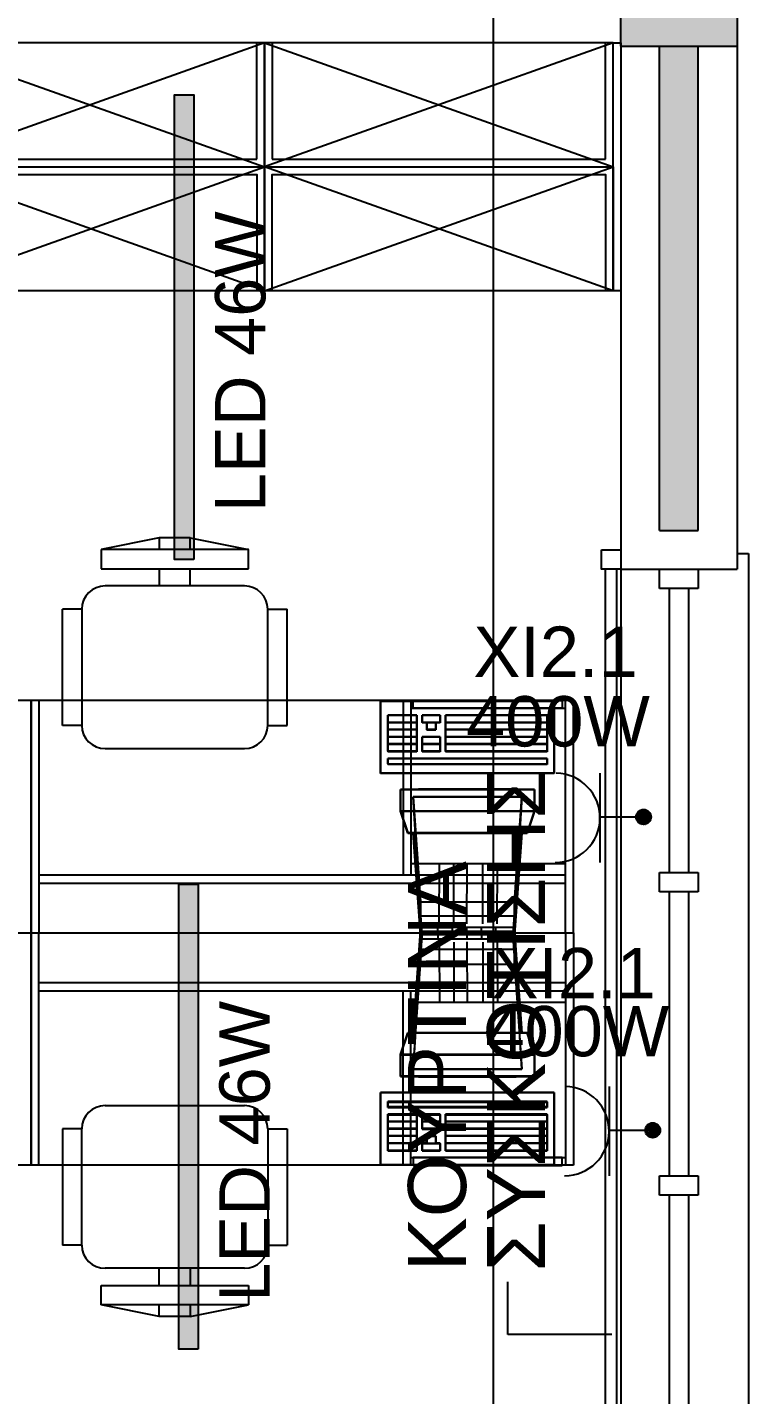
# Model space of a CAD drawing. Header units: metres. Extents: x -11 to 85, y -301 to 135.
# Drawn here: x 45.941 to 47.804, y -188.978 to -185.448 of the extents above; entities that cross this region are included whole.
import ezdxf

# ---------------------------------------------------------------- set-up
doc = ezdxf.new("R2010")
doc.units = ezdxf.units.M
doc.header["$LTSCALE"] = 0.036
doc.header["$PDMODE"] = 2
for name, color, linetype in [('arxitek isogeio', 252, 'Continuous'), ('DIMBLK', 252, 'Continuous'), ('electext', 20, 'Continuous'), ('Epipla', 252, 'Continuous'), ('hatch color', 252, 'Continuous'), ('HLEK-SYMBOL', 3, 'Continuous'), ('HLEK_FL001_SYMBOLS', 230, 'Continuous'), ('Parathira', 252, 'Continuous')]:
    doc.layers.add(name, color=color, linetype=linetype)
doc.styles.add('COMU-N', font='arial.ttf')
doc.styles.get("Standard").update_dxf_attribs({"font": 'arial.ttf'})
doc.dimstyles.new('CADWDOT', dxfattribs={"dimscale": 0.1, "dimtxt": 1.8, "dimasz": 0.08, "dimexe": 2, "dimexo": 0, "dimgap": 0.09, "dimtad": 0, "dimrnd": 0.001, "dimzin": 0, "dimdsep": 46, "dimtxsty": 'Standard', "dimblk1": 'ARTDIM', "dimblk2": 'ARTDIM', "dimsah": 1, "dimcen": 0.09, "dimdle": 0.05, "dimse1": 1, "dimse2": 1, "dimadec": 0, "dimazin": 0, "dimtfac": 1, "dimtmove": 0, "dimatfit": 3, "dimldrblk": 'ARTDIM', "dimfxl": 2, "dimtvp": 0.9999, "dimtolj": 1, "dimtzin": 0, "dimarcsym": 0})

# ---------------------------------------------------------------- blocks, each defined once
blk = doc.blocks.new('tr.w')
at = {"layer": 'Epipla'}
for p, q in [((91.7437, 26.8953), (91.5937, 26.8653)), ((91.8237, 26.8953), (91.7437, 26.8953)), ((91.7437, 26.8953), (91.7437, 26.8653)), ((91.8237, 26.8653), (91.8237, 26.8953)), ((91.8237, 26.8953), (91.9737, 26.8653)), ((91.5937, 26.8653), (91.5937, 26.8153)), ((91.9737, 26.8653), (91.5937, 26.8653)), ((91.9737, 26.8153), (91.9737, 26.8653)), ((91.5937, 26.8153), (91.9737, 26.8153)), ((91.7437, 26.8153), (91.7437, 26.7712)), ((91.8237, 26.7712), (91.8237, 26.8153)), ((91.9637, 26.7712), (91.6037, 26.7712)), ((91.4937, 26.4112), (91.4937, 26.7112)), ((91.5437, 26.7112), (91.4937, 26.7112)), ((91.5437, 26.7112), (91.5437, 26.4112)), ((92.0237, 26.7112), (92.0737, 26.7112)), ((92.0237, 26.4112), (92.0237, 26.7112)), ((92.0737, 26.4112), (92.0737, 26.7112)), ((91.413, 26.4753), (90.013, 26.4753)), ((91.413, 25.8753), (91.413, 26.4753)), ((91.413, 26.4753), (91.413, 25.8753)), ((92.813, 26.4753), (91.413, 26.4753)), ((91.433, 26.4753), (91.433, 25.8753)), ((92.3149, 26.4741), (92.7636, 26.4741)), ((92.3149, 26.2872), (92.3149, 26.4741)), ((92.3929, 26.4754), (92.3732, 26.4754)), ((92.3732, 26.4754), (92.3732, 26.0251)), ((92.3929, 26.4754), (92.3929, 26.0251)), ((92.3929, 26.4553), (92.793, 26.4553)), ((92.399, 26.4553), (92.399, 26.4754)), ((92.399, 26.4754), (92.784, 26.4754)), ((92.784, 26.4553), (92.399, 26.4553)), ((92.7636, 26.4741), (92.7636, 26.2872)), ((92.784, 26.4754), (92.784, 26.4553)), ((92.793, 25.8753), (92.793, 26.4753)), ((92.813, 25.8753), (92.813, 26.4753)), ((91.5437, 26.4112), (91.4937, 26.4112)), ((92.0237, 26.4112), (92.0737, 26.4112)), ((92.4084, 26.4367, 0.0001), (92.3336, 26.4367, 0.0001)), ((92.3336, 26.4367, 0.0001), (92.3336, 26.3432, 0.0001)), ((92.4084, 26.418, 0.0001), (92.3336, 26.418, 0.0001)), ((92.4084, 26.4367, 0.0001), (92.4084, 26.3432, 0.0001)), ((92.4691, 26.4367, 0.0001), (92.4224, 26.4367, 0.0001)), ((92.4224, 26.4367, 0.0001), (92.4224, 26.418, 0.0001)), ((92.4341, 26.418, 0.0001), (92.4224, 26.418, 0.0001)), ((92.4341, 26.418, 0.0001), (92.4341, 26.3993, 0.0001)), ((92.4691, 26.418, 0.0001), (92.4574, 26.418, 0.0001)), ((92.4574, 26.418, 0.0001), (92.4574, 26.3993, 0.0001)), ((92.4691, 26.4367, 0.0001), (92.4691, 26.418, 0.0001)), ((92.4832, 26.4367, 0.0001), (92.4832, 26.3432, 0.0001)), ((92.7449, 26.4367, 0.0001), (92.4832, 26.4367, 0.0001)), ((92.7449, 26.418, 0.0001), (92.4832, 26.418, 0.0001)), ((92.7449, 26.4367, 0.0001), (92.7449, 26.3432, 0.0001)), ((92.4084, 26.3993, 0.0001), (92.3336, 26.3993, 0.0001)), ((92.4084, 26.3806, 0.0001), (92.3336, 26.3806, 0.0001)), ((92.4691, 26.3806, 0.0001), (92.4224, 26.3806, 0.0001)), ((92.4224, 26.3806, 0.0001), (92.4224, 26.3432, 0.0001)), ((92.4574, 26.3993, 0.0001), (92.4341, 26.3993, 0.0001)), ((92.4691, 26.3806, 0.0001), (92.4691, 26.3432, 0.0001)), ((92.7449, 26.3993, 0.0001), (92.4832, 26.3993, 0.0001)), ((92.7449, 26.3806, 0.0001), (92.4832, 26.3806, 0.0001)), ((91.6037, 26.3512), (91.9637, 26.3512)), ((92.4084, 26.3619, 0.0001), (92.3336, 26.3619, 0.0001)), ((92.4084, 26.3432, 0.0001), (92.3336, 26.3432, 0.0001)), ((92.4691, 26.3619, 0.0001), (92.4224, 26.3619, 0.0001)), ((92.4691, 26.3432, 0.0001), (92.4224, 26.3432, 0.0001)), ((92.7449, 26.3619, 0.0001), (92.4832, 26.3619, 0.0001)), ((92.7449, 26.3432, 0.0001), (92.4832, 26.3432, 0.0001)), ((92.3336, 26.3245, 0.0001), (92.3336, 26.3105, 0.0001)), ((92.7449, 26.3245, 0.0001), (92.3336, 26.3245, 0.0001)), ((92.7449, 26.3105, 0.0001), (92.3336, 26.3105, 0.0001)), ((92.7449, 26.3245, 0.0001), (92.7449, 26.3105, 0.0001)), ((92.7636, 26.2872), (92.3149, 26.2872)), ((92.3665, 26.2459), (92.7124, 26.2459)), ((92.3665, 26.2459), (92.3665, 26.1898)), ((92.7124, 26.2459), (92.7124, 26.1898)), ((92.3665, 26.1898), (92.7124, 26.1898)), ((92.3665, 26.1898), (92.3852, 26.1337)), ((92.7124, 26.1898), (92.6937, 26.1337)), ((92.6937, 26.1337), (92.3852, 26.1337)), ((92.4226, 25.872), (92.4039, 26.1337)), ((92.675, 26.1337), (92.6563, 25.872)), ((91.433, 26.0251), (92.793, 26.0251)), ((92.3929, 26.0542), (92.793, 26.0542)), ((91.433, 26.0036), (92.793, 26.0036)), ((90.013, 25.8753), (91.413, 25.8753)), ((90.013, 25.8753), (91.413, 25.8753)), ((91.413, 25.8753), (91.413, 25.2753)), ((91.413, 25.8753), (92.813, 25.8753)), ((91.413, 25.8753), (92.813, 25.8753)), ((91.413, 25.2753), (91.413, 25.8753)), ((91.433, 25.2753), (91.433, 25.8753)), ((92.4226, 25.8787), (92.4039, 25.6169)), ((92.6563, 25.8787), (92.4226, 25.8787)), ((92.6563, 25.872), (92.4226, 25.872)), ((92.675, 25.6169), (92.6563, 25.8787)), ((92.793, 25.8753), (92.793, 25.2753)), ((92.813, 25.8753), (92.813, 25.2753)), ((91.433, 25.747), (92.793, 25.747)), ((91.433, 25.7255), (92.793, 25.7255)), ((92.3732, 25.2753), (92.3732, 25.7255)), ((92.3929, 25.2753), (92.3929, 25.7255)), ((92.3929, 25.6964), (92.793, 25.6964)), ((92.3665, 25.5608), (92.3852, 25.6169)), ((92.6937, 25.6169), (92.3852, 25.6169)), ((92.7124, 25.5608), (92.6937, 25.6169)), ((92.3665, 25.5608), (92.7124, 25.5608)), ((92.3665, 25.5047), (92.3665, 25.5608)), ((92.7124, 25.5047), (92.7124, 25.5608)), ((92.3665, 25.5047), (92.7124, 25.5047)), ((92.7636, 25.4635), (92.3149, 25.4635)), ((92.3149, 25.4635), (92.3149, 25.2765)), ((92.7636, 25.2765), (92.7636, 25.4635)), ((91.6037, 25.4293), (91.9637, 25.4293)), ((92.7449, 25.4401, 0.0001), (92.3336, 25.4401, 0.0001)), ((92.3336, 25.4261, 0.0001), (92.3336, 25.4401, 0.0001)), ((92.7449, 25.4261, 0.0001), (92.3336, 25.4261, 0.0001)), ((92.7449, 25.4261, 0.0001), (92.7449, 25.4401, 0.0001)), ((92.4084, 25.4074, 0.0001), (92.3336, 25.4074, 0.0001)), ((92.3336, 25.3139, 0.0001), (92.3336, 25.4074, 0.0001)), ((92.4084, 25.3887, 0.0001), (92.3336, 25.3887, 0.0001)), ((92.4084, 25.3139, 0.0001), (92.4084, 25.4074, 0.0001)), ((92.4691, 25.4074, 0.0001), (92.4224, 25.4074, 0.0001)), ((92.4224, 25.37, 0.0001), (92.4224, 25.4074, 0.0001)), ((92.4691, 25.3887, 0.0001), (92.4224, 25.3887, 0.0001)), ((92.4691, 25.37, 0.0001), (92.4691, 25.4074, 0.0001)), ((92.4832, 25.3139, 0.0001), (92.4832, 25.4074, 0.0001)), ((92.7449, 25.4074, 0.0001), (92.4832, 25.4074, 0.0001)), ((92.7449, 25.3887, 0.0001), (92.4832, 25.3887, 0.0001)), ((92.7449, 25.3139, 0.0001), (92.7449, 25.4074, 0.0001)), ((91.5437, 25.3693), (91.4937, 25.3693)), ((91.4937, 25.3693), (91.4937, 25.0693)), ((91.5437, 25.0693), (91.5437, 25.3693)), ((92.0237, 25.3693), (92.0737, 25.3693)), ((92.0237, 25.3693), (92.0237, 25.0693)), ((92.0737, 25.3693), (92.0737, 25.0693)), ((92.4084, 25.37, 0.0001), (92.3336, 25.37, 0.0001)), ((92.4084, 25.3513, 0.0001), (92.3336, 25.3513, 0.0001)), ((92.4691, 25.37, 0.0001), (92.4224, 25.37, 0.0001)), ((92.4574, 25.3513, 0.0001), (92.4341, 25.3513, 0.0001)), ((92.4341, 25.3326, 0.0001), (92.4341, 25.3513, 0.0001)), ((92.4574, 25.3326, 0.0001), (92.4574, 25.3513, 0.0001)), ((92.7449, 25.37, 0.0001), (92.4832, 25.37, 0.0001)), ((92.7449, 25.3513, 0.0001), (92.4832, 25.3513, 0.0001)), ((92.4084, 25.3326, 0.0001), (92.3336, 25.3326, 0.0001)), ((92.4084, 25.3139, 0.0001), (92.3336, 25.3139, 0.0001)), ((92.4224, 25.3139, 0.0001), (92.4224, 25.3326, 0.0001)), ((92.4341, 25.3326, 0.0001), (92.4224, 25.3326, 0.0001)), ((92.4691, 25.3139, 0.0001), (92.4224, 25.3139, 0.0001)), ((92.4691, 25.3326, 0.0001), (92.4574, 25.3326, 0.0001)), ((92.4691, 25.3139, 0.0001), (92.4691, 25.3326, 0.0001)), ((92.7449, 25.3326, 0.0001), (92.4832, 25.3326, 0.0001)), ((92.7449, 25.3139, 0.0001), (92.4832, 25.3139, 0.0001)), ((92.3929, 25.2953), (92.793, 25.2953)), ((92.784, 25.2953), (92.399, 25.2953)), ((92.399, 25.2953), (92.399, 25.2752)), ((92.784, 25.2752), (92.784, 25.2953)), ((91.413, 25.2753), (90.013, 25.2753)), ((92.813, 25.2753), (91.413, 25.2753)), ((92.3149, 25.2765), (92.7636, 25.2765)), ((92.3929, 25.2753), (92.3732, 25.2753)), ((92.399, 25.2752), (92.784, 25.2752)), ((91.5437, 25.0693), (91.4937, 25.0693)), ((92.0237, 25.0693), (92.0737, 25.0693)), ((91.9637, 25.0093), (91.6037, 25.0093)), ((91.7437, 24.9652), (91.7437, 25.0093)), ((91.8237, 25.0093), (91.8237, 24.9652)), ((91.5937, 24.9652), (91.9737, 24.9652)), ((91.5937, 24.9152), (91.5937, 24.9652)), ((91.9737, 24.9652), (91.9737, 24.9152)), ((91.7437, 24.8852), (91.5937, 24.9152)), ((91.9737, 24.9152), (91.5937, 24.9152)), ((91.7437, 24.8852), (91.7437, 24.9152)), ((91.8237, 24.9152), (91.8237, 24.8852)), ((91.8237, 24.8852), (91.9737, 24.9152)), ((91.8237, 24.8852), (91.7437, 24.8852))]:
    blk.add_line(p, q, dxfattribs=at)
at = {"layer": 'Epipla', "extrusion": (1.21853e-17, 0.099504, 0.995037)}
for p, q in [((92.4085, 26.419, 0.0291), (92.3337, 26.419, 0.0291)), ((92.745, 26.419, 0.0291), (92.4832, 26.419, 0.0291)), ((92.4085, 26.4004, 0.0309), (92.3337, 26.4004, 0.0309)), ((92.4085, 26.3818, 0.0328), (92.3337, 26.3818, 0.0328)), ((92.745, 26.4004, 0.0309), (92.4832, 26.4004, 0.0309)), ((92.745, 26.3818, 0.0328), (92.4832, 26.3818, 0.0328)), ((92.4085, 26.3632, 0.0346), (92.3337, 26.3632, 0.0346)), ((92.4692, 26.3632, 0.0346), (92.4225, 26.3632, 0.0346)), ((92.745, 26.3632, 0.0346), (92.4832, 26.3632, 0.0346))]:
    blk.add_line(p, q, dxfattribs=at)
at = {"layer": 'Epipla', "extrusion": (-2.72784e-15, -0.175791, 0.984428)}
for p, q in [((92.4664, 25.8992, 0.2762), (92.4671, 26.0556, 0.3041)), ((92.5039, 25.8992, 0.2762), (92.5046, 26.0556, 0.3041)), ((92.5788, 25.8992, 0.2762), (92.5796, 26.0556, 0.3041)), ((92.6163, 25.8992, 0.2762), (92.6171, 26.0556, 0.3041)), ((92.5382, 25.8985, 0.2759), (92.5389, 26.0549, 0.3038))]:
    blk.add_line(p, q, dxfattribs=at)
at = {"layer": 'Epipla', "extrusion": (-1.22e-16, -0.996241, -0.08663)}
for p, q in [((92.4631, 25.8744, 0.2375), (92.4631, 25.888, 0.0804)), ((92.5006, 25.8744, 0.2375), (92.5006, 25.888, 0.0804)), ((92.5381, 25.8744, 0.2375), (92.5381, 25.888, 0.0804)), ((92.5755, 25.8744, 0.2375), (92.5755, 25.888, 0.0804)), ((92.613, 25.8744, 0.2375), (92.613, 25.888, 0.0804))]:
    blk.add_line(p, q, dxfattribs=at)
at = {"layer": 'Epipla', "extrusion": (2.44001e-16, 0.996241, -0.08663)}
for p, q in [((92.4631, 25.8763, 0.2375), (92.4631, 25.8626, 0.0804)), ((92.5006, 25.8763, 0.2375), (92.5006, 25.8626, 0.0804)), ((92.5381, 25.8763, 0.2375), (92.5381, 25.8626, 0.0804)), ((92.5755, 25.8763, 0.2375), (92.5755, 25.8626, 0.0804)), ((92.613, 25.8763, 0.2375), (92.613, 25.8626, 0.0804))]:
    blk.add_line(p, q, dxfattribs=at)
at = {"layer": 'Epipla', "extrusion": (-2.66326e-15, 0.175791, 0.984428)}
for p, q in [((92.4664, 25.8514, 0.2762), (92.4671, 25.695, 0.3041)), ((92.5039, 25.8514, 0.2762), (92.5046, 25.695, 0.3041)), ((92.5382, 25.8522, 0.2759), (92.5389, 25.6957, 0.3038)), ((92.5788, 25.8514, 0.2762), (92.5796, 25.695, 0.3041)), ((92.6163, 25.8514, 0.2762), (92.6171, 25.695, 0.3041))]:
    blk.add_line(p, q, dxfattribs=at)
at = {"layer": 'Epipla', "extrusion": (-2.43706e-17, -0.099504, 0.995037)}
for p, q in [((92.4085, 25.3874, 0.0346), (92.3337, 25.3874, 0.0346)), ((92.4692, 25.3874, 0.0346), (92.4225, 25.3874, 0.0346)), ((92.745, 25.3874, 0.0346), (92.4832, 25.3874, 0.0346)), ((92.4085, 25.3688, 0.0328), (92.3337, 25.3688, 0.0328)), ((92.4085, 25.3502, 0.0309), (92.3337, 25.3502, 0.0309)), ((92.745, 25.3688, 0.0328), (92.4832, 25.3688, 0.0328)), ((92.745, 25.3502, 0.0309), (92.4832, 25.3502, 0.0309)), ((92.4085, 25.3316, 0.0291), (92.3337, 25.3316, 0.0291)), ((92.745, 25.3316, 0.0291), (92.4832, 25.3316, 0.0291))]:
    blk.add_line(p, q, dxfattribs=at)
at = {"layer": 'Epipla'}
for centre, start, end in [((91.6037, 26.7112), 90, 180), ((91.9637, 26.7112), 0, 90), ((91.6037, 26.4112), 180, 270), ((91.9637, 26.4112), 270, 0), ((91.6037, 25.3693), 90, 180), ((91.9637, 25.3693), 0, 90), ((91.6037, 25.0693), 180, 270), ((91.9637, 25.0693), 270, 0)]:
    blk.add_arc(centre, 0.06, start, end, dxfattribs=at)
for points, invisible_edges in [([(92.315, 26.4744, 0.0187), (92.315, 26.4744), (92.315, 26.2874)], 12), ([(92.315, 26.2874), (92.315, 26.2874, 0.0374), (92.315, 26.4744, 0.0187)], 12), ([(92.7637, 26.4744, 0.0187), (92.315, 26.4744, 0.0187), (92.315, 26.2874, 0.0374)], 12), ([(92.315, 26.2874, 0.0374), (92.7637, 26.2874, 0.0374), (92.7637, 26.4744, 0.0187)], 12), ([(92.7637, 26.4744), (92.315, 26.4744), (92.7637, 26.4744, 0.0187)], 6), ([(92.315, 26.4744, 0.0187), (92.7637, 26.4744, 0.0187), (92.315, 26.4744)], 6), ([(92.7637, 26.4744, 0.0187), (92.7637, 26.2874, 0.0374), (92.7637, 26.4744)], 6), ([(92.7637, 26.2874), (92.7637, 26.4744), (92.7637, 26.2874, 0.0374)], 6), ([(92.4085, 26.4372, 0.0226), (92.3337, 26.4372, 0.0226), (92.3337, 26.4377, 0.0272)], 12), ([(92.3337, 26.4377, 0.0272), (92.4085, 26.4377, 0.0272), (92.4085, 26.4372, 0.0226)], 12), ([(92.3337, 26.3446, 0.0365), (92.3337, 26.4377, 0.0272), (92.3337, 26.4372, 0.0226)], 12), ([(92.4085, 26.4377, 0.0272), (92.3337, 26.4377, 0.0272), (92.3337, 26.3446, 0.0365)], 12), ([(92.3337, 26.3446, 0.0365), (92.4085, 26.3446, 0.0365), (92.4085, 26.4377, 0.0272)], 12), ([(92.3337, 26.4372, 0.0226), (92.3337, 26.3442, 0.0319), (92.3337, 26.3446, 0.0365)], 12), ([(92.4085, 26.3442, 0.0319), (92.4085, 26.4372, 0.0226), (92.4085, 26.4377, 0.0272)], 12), ([(92.4085, 26.4377, 0.0272), (92.4085, 26.3446, 0.0365), (92.4085, 26.3442, 0.0319)], 12), ([(92.4692, 26.4372, 0.0226), (92.4225, 26.4372, 0.0226), (92.4225, 26.4377, 0.0272)], 12), ([(92.4225, 26.4377, 0.0272), (92.4692, 26.4377, 0.0272), (92.4692, 26.4372, 0.0226)], 12), ([(92.4225, 26.419, 0.0291), (92.4225, 26.4377, 0.0272), (92.4225, 26.4372, 0.0226)], 12), ([(92.4225, 26.419, 0.0291), (92.4692, 26.419, 0.0291), (92.4225, 26.4377, 0.0272)], 6), ([(92.4225, 26.4377, 0.0272), (92.4692, 26.419, 0.0291), (92.4692, 26.4377, 0.0272)], 5), ([(92.4225, 26.4372, 0.0226), (92.4225, 26.4186, 0.0244), (92.4225, 26.419, 0.0291)], 12), ([(92.4225, 26.4186, 0.0244), (92.4342, 26.4186, 0.0244), (92.4342, 26.419, 0.0291)], 12), ([(92.4342, 26.419, 0.0291), (92.4225, 26.419, 0.0291), (92.4225, 26.4186, 0.0244)], 12), ([(92.4342, 26.4004, 0.0309), (92.4342, 26.419, 0.0291), (92.4342, 26.4186, 0.0244)], 12), ([(92.4575, 26.4004, 0.0309), (92.4575, 26.419, 0.0291), (92.4342, 26.4004, 0.0309)], 6), ([(92.4342, 26.419, 0.0291), (92.4342, 26.4004, 0.0309), (92.4575, 26.419, 0.0291)], 6), ([(92.4342, 26.4186, 0.0244), (92.4342, 26.4, 0.0263), (92.4342, 26.4004, 0.0309)], 12), ([(92.4692, 26.4186, 0.0244), (92.4692, 26.419, 0.0291), (92.4575, 26.419, 0.0291)], 12), ([(92.4692, 26.4186, 0.0244), (92.4575, 26.419, 0.0291), (92.4575, 26.4186, 0.0244)], 5), ([(92.4575, 26.4, 0.0263), (92.4575, 26.4186, 0.0244), (92.4575, 26.419, 0.0291)], 12), ([(92.4575, 26.419, 0.0291), (92.4575, 26.4004, 0.0309), (92.4575, 26.4, 0.0263)], 12), ([(92.4692, 26.4186, 0.0244), (92.4692, 26.4372, 0.0226), (92.4692, 26.4377, 0.0272)], 12), ([(92.4692, 26.4377, 0.0272), (92.4692, 26.419, 0.0291), (92.4692, 26.4186, 0.0244)], 12), ([(92.745, 26.4372, 0.0226), (92.4832, 26.4372, 0.0226), (92.745, 26.4377, 0.0272)], 6), ([(92.4832, 26.4377, 0.0272), (92.745, 26.4377, 0.0272), (92.4832, 26.4372, 0.0226)], 6), ([(92.4832, 26.4372, 0.0226), (92.4832, 26.3442, 0.0319), (92.4832, 26.4377, 0.0272)], 6), ([(92.4832, 26.3446, 0.0365), (92.4832, 26.4377, 0.0272), (92.4832, 26.3442, 0.0319)], 6), ([(92.745, 26.4377, 0.0272), (92.4832, 26.4377, 0.0272), (92.4832, 26.3446, 0.0365)], 12), ([(92.4832, 26.3446, 0.0365), (92.745, 26.3446, 0.0365), (92.745, 26.4377, 0.0272)], 12), ([(92.745, 26.4377, 0.0272), (92.745, 26.3446, 0.0365), (92.745, 26.4372, 0.0226)], 6), ([(92.745, 26.3442, 0.0319), (92.745, 26.4372, 0.0226), (92.745, 26.3446, 0.0365)], 6), ([(92.4692, 26.3814, 0.0281), (92.4225, 26.3814, 0.0281), (92.4225, 26.3818, 0.0328)], 12), ([(92.4225, 26.3818, 0.0328), (92.4692, 26.3818, 0.0328), (92.4692, 26.3814, 0.0281)], 12), ([(92.4225, 26.3446, 0.0365), (92.4225, 26.3818, 0.0328), (92.4225, 26.3814, 0.0281)], 12), ([(92.4692, 26.3818, 0.0328), (92.4225, 26.3818, 0.0328), (92.4225, 26.3446, 0.0365)], 12), ([(92.4225, 26.3446, 0.0365), (92.4692, 26.3446, 0.0365), (92.4692, 26.3818, 0.0328)], 12), ([(92.4225, 26.3814, 0.0281), (92.4225, 26.3442, 0.0319), (92.4225, 26.3446, 0.0365)], 12), ([(92.4342, 26.4, 0.0263), (92.4575, 26.4, 0.0263), (92.4575, 26.4004, 0.0309)], 12), ([(92.4575, 26.4004, 0.0309), (92.4342, 26.4004, 0.0309), (92.4342, 26.4, 0.0263)], 12), ([(92.4692, 26.3442, 0.0319), (92.4692, 26.3814, 0.0281), (92.4692, 26.3818, 0.0328)], 12), ([(92.4692, 26.3818, 0.0328), (92.4692, 26.3446, 0.0365), (92.4692, 26.3442, 0.0319)], 12), ([(92.3337, 26.3442, 0.0319), (92.4085, 26.3442, 0.0319), (92.4085, 26.3446, 0.0365)], 12), ([(92.4085, 26.3446, 0.0365), (92.3337, 26.3446, 0.0365), (92.3337, 26.3442, 0.0319)], 12), ([(92.4225, 26.3442, 0.0319), (92.4692, 26.3442, 0.0319), (92.4692, 26.3446, 0.0365)], 12), ([(92.4692, 26.3446, 0.0365), (92.4225, 26.3446, 0.0365), (92.4225, 26.3442, 0.0319)], 12), ([(92.4832, 26.3442, 0.0319), (92.745, 26.3442, 0.0319), (92.4832, 26.3446, 0.0365)], 6), ([(92.745, 26.3446, 0.0365), (92.4832, 26.3446, 0.0365), (92.745, 26.3442, 0.0319)], 6), ([(92.745, 26.3256, 0.0337), (92.3337, 26.3256, 0.0337), (92.3337, 26.326, 0.0384)], 12), ([(92.3337, 26.326, 0.0384), (92.745, 26.326, 0.0384), (92.745, 26.3256, 0.0337)], 12), ([(92.3337, 26.3121, 0.0398), (92.3337, 26.326, 0.0384), (92.3337, 26.3256, 0.0337)], 12), ([(92.745, 26.326, 0.0384), (92.3337, 26.326, 0.0384), (92.3337, 26.3121, 0.0398)], 12), ([(92.3337, 26.3121, 0.0398), (92.745, 26.3121, 0.0398), (92.745, 26.326, 0.0384)], 12), ([(92.3337, 26.3256, 0.0337), (92.3337, 26.3116, 0.0351), (92.3337, 26.3121, 0.0398)], 12), ([(92.745, 26.3121, 0.0398), (92.3337, 26.3121, 0.0398), (92.3337, 26.3116, 0.0351)], 7), ([(92.3337, 26.3116, 0.0351), (92.745, 26.3116, 0.0351), (92.3337, 26.3121, 0.0398)], 14), ([(92.745, 26.3121, 0.0398), (92.3337, 26.3121, 0.0398), (92.745, 26.3116, 0.0351)], 7), ([(92.745, 26.3116, 0.0351), (92.745, 26.3256, 0.0337), (92.745, 26.326, 0.0384)], 12), ([(92.745, 26.326, 0.0384), (92.745, 26.3121, 0.0398), (92.745, 26.3116, 0.0351)], 12), ([(92.7637, 26.2874, 0.0374), (92.315, 26.2874, 0.0374), (92.7637, 26.2874)], 6), ([(92.315, 26.2874), (92.7637, 26.2874), (92.315, 26.2874, 0.0374)], 6), ([(92.3664, 26.1894, 0.0561), (92.3664, 26.1894, 0.3739), (92.3664, 26.2455, 0.0561)], 6), ([(92.3664, 26.2455, 0.3739), (92.3664, 26.2455, 0.0561), (92.3664, 26.1894, 0.3739)], 6), ([(92.7123, 26.2455, 0.3739), (92.3664, 26.2455, 0.3739), (92.3664, 26.1894, 0.3739)], 12), ([(92.3664, 26.1894, 0.3739), (92.7123, 26.1894, 0.3739), (92.7123, 26.2455, 0.3739)], 12), ([(92.7123, 26.2455, 0.0561), (92.3664, 26.2455, 0.0561), (92.7123, 26.2455, 0.3739)], 6), ([(92.3664, 26.2455, 0.3739), (92.7123, 26.2455, 0.3739), (92.3664, 26.2455, 0.0561)], 6), ([(92.7123, 26.1894, 0.3739), (92.7123, 26.1894, 0.0561), (92.7123, 26.2455, 0.0561)], 12), ([(92.7123, 26.2455, 0.0561), (92.7123, 26.2455, 0.3739), (92.7123, 26.1894, 0.3739)], 12), ([(92.3991, 26.2268, 0.0561), (92.4178, 25.9557), (92.4178, 25.9183, 0.0561)], 5), ([(92.3991, 26.2268), (92.4178, 25.9557), (92.3991, 26.2268, 0.0561)], 6), ([(92.6796, 26.2268), (92.3991, 26.2268), (92.6796, 26.2268, 0.0561)], 6), ([(92.3991, 26.2268, 0.0561), (92.6796, 26.2268, 0.0561), (92.3991, 26.2268)], 6), ([(92.6609, 25.9557), (92.6796, 26.2268, 0.0561), (92.6609, 25.9183, 0.0561)], 5), ([(92.6609, 25.9557), (92.6796, 26.2268), (92.6796, 26.2268, 0.0561)], 12), ([(92.3664, 26.1894, 0.3739), (92.3664, 26.1894, 0.0561), (92.3851, 26.1333, 0.0561)], 12), ([(92.3664, 26.1894, 0.3739), (92.3851, 26.1333, 0.0561), (92.3851, 26.1333, 0.3459)], 5), ([(92.3851, 26.1333, 0.3459), (92.7123, 26.1894, 0.3739), (92.3664, 26.1894, 0.3739)], 5), ([(92.6936, 26.1333, 0.3459), (92.7123, 26.1894, 0.3739), (92.3851, 26.1333, 0.3459)], 6), ([(92.7123, 26.1894, 0.0561), (92.7123, 26.1894, 0.3739), (92.6936, 26.1333, 0.0561)], 6), ([(92.6936, 26.1333, 0.0561), (92.7123, 26.1894, 0.3739), (92.6936, 26.1333, 0.3459)], 5), ([(92.3851, 26.1333, 0.3459), (92.3991, 26.1333, 0.3178), (92.6936, 26.1333, 0.3459)], 7), ([(92.3851, 26.1333, 0.3459), (92.3851, 26.1333, 0.0561), (92.3991, 26.1333, 0.0561)], 12), ([(92.3851, 26.1333, 0.3459), (92.3991, 26.1333, 0.0561), (92.3991, 26.1333, 0.3178)], 13), ([(92.4178, 25.8716, 0.2711), (92.6796, 26.1333, 0.3178), (92.3991, 26.1333, 0.3178)], 5), ([(92.3991, 26.1333, 0.0561), (92.4178, 25.8716, 0.2711), (92.3991, 26.1333, 0.3178)], 5), ([(92.4178, 25.8903, 0.0561), (92.4178, 25.8716, 0.2711), (92.3991, 26.1333, 0.0561)], 6), ([(92.6796, 26.1333, 0.3178), (92.6936, 26.1333, 0.3459), (92.3991, 26.1333, 0.3178)], 7), ([(92.6609, 25.8716, 0.2711), (92.6796, 26.1333, 0.3178), (92.4178, 25.8716, 0.2711)], 6), ([(92.6609, 25.8716, 0.2711), (92.6796, 26.1333, 0.0561), (92.6796, 26.1333, 0.3178)], 5), ([(92.6609, 25.8716, 0.2711), (92.6609, 25.8903, 0.0561), (92.6796, 26.1333, 0.0561)], 12), ([(92.6936, 26.1333, 0.0561), (92.6936, 26.1333, 0.3459), (92.6796, 26.1333, 0.3178)], 14), ([(92.6936, 26.1333, 0.0561), (92.6796, 26.1333, 0.3178), (92.6796, 26.1333, 0.0561)], 5), ([(92.6609, 25.9183, 0.0561), (92.4178, 25.9183, 0.0561), (92.6609, 25.9557)], 6), ([(92.4178, 25.9557), (92.6609, 25.9557), (92.4178, 25.9183, 0.0561)], 6), ([(92.4178, 25.879, 0.2711), (92.6796, 25.6173, 0.3178), (92.3991, 25.6173, 0.3178)], 5), ([(92.3991, 25.6173, 0.0561), (92.4178, 25.879, 0.2711), (92.3991, 25.6173, 0.3178)], 5), ([(92.4178, 25.8603, 0.0561), (92.4178, 25.879, 0.2711), (92.3991, 25.6173, 0.0561)], 6), ([(92.6609, 25.8716, 0.2711), (92.4178, 25.8716, 0.2711), (92.4178, 25.8903, 0.0561)], 12), ([(92.4178, 25.8903, 0.0561), (92.6609, 25.8903, 0.0561), (92.6609, 25.8716, 0.2711)], 12), ([(92.6609, 25.879, 0.2711), (92.6796, 25.6173, 0.3178), (92.4178, 25.879, 0.2711)], 6), ([(92.6609, 25.879, 0.2711), (92.4178, 25.879, 0.2711), (92.4178, 25.8603, 0.0561)], 12), ([(92.4178, 25.8603, 0.0561), (92.6609, 25.8603, 0.0561), (92.6609, 25.879, 0.2711)], 12), ([(92.6609, 25.879, 0.2711), (92.6796, 25.6173, 0.0561), (92.6796, 25.6173, 0.3178)], 5), ([(92.6609, 25.879, 0.2711), (92.6609, 25.8603, 0.0561), (92.6796, 25.6173, 0.0561)], 12), ([(92.3991, 25.5238, 0.0561), (92.4178, 25.7949), (92.4178, 25.8323, 0.0561)], 5), ([(92.6609, 25.8323, 0.0561), (92.4178, 25.8323, 0.0561), (92.6609, 25.7949)], 6), ([(92.4178, 25.7949), (92.6609, 25.7949), (92.4178, 25.8323, 0.0561)], 6), ([(92.6609, 25.7949), (92.6796, 25.5238, 0.0561), (92.6609, 25.8323, 0.0561)], 5), ([(92.3991, 25.5238), (92.4178, 25.7949), (92.3991, 25.5238, 0.0561)], 6), ([(92.6609, 25.7949), (92.6796, 25.5238), (92.6796, 25.5238, 0.0561)], 12), ([(92.3664, 25.5612, 0.3739), (92.3664, 25.5612, 0.0561), (92.3851, 25.6173, 0.0561)], 12), ([(92.3664, 25.5612, 0.3739), (92.3851, 25.6173, 0.0561), (92.3851, 25.6173, 0.3459)], 5), ([(92.3851, 25.6173, 0.3459), (92.7123, 25.5612, 0.3739), (92.3664, 25.5612, 0.3739)], 5), ([(92.3851, 25.6173, 0.3459), (92.3991, 25.6173, 0.3178), (92.6936, 25.6173, 0.3459)], 7), ([(92.3851, 25.6173, 0.3459), (92.3851, 25.6173, 0.0561), (92.3991, 25.6173, 0.0561)], 12), ([(92.3851, 25.6173, 0.3459), (92.3991, 25.6173, 0.0561), (92.3991, 25.6173, 0.3178)], 13), ([(92.6936, 25.6173, 0.3459), (92.7123, 25.5612, 0.3739), (92.3851, 25.6173, 0.3459)], 6), ([(92.6796, 25.6173, 0.3178), (92.6936, 25.6173, 0.3459), (92.3991, 25.6173, 0.3178)], 7), ([(92.6936, 25.6173, 0.0561), (92.6936, 25.6173, 0.3459), (92.6796, 25.6173, 0.3178)], 14), ([(92.6936, 25.6173, 0.0561), (92.6796, 25.6173, 0.3178), (92.6796, 25.6173, 0.0561)], 5), ([(92.7123, 25.5612, 0.0561), (92.7123, 25.5612, 0.3739), (92.6936, 25.6173, 0.0561)], 6), ([(92.6936, 25.6173, 0.0561), (92.7123, 25.5612, 0.3739), (92.6936, 25.6173, 0.3459)], 5), ([(92.3664, 25.5612, 0.0561), (92.3664, 25.5612, 0.3739), (92.3664, 25.5051, 0.0561)], 6), ([(92.3664, 25.5051, 0.3739), (92.3664, 25.5051, 0.0561), (92.3664, 25.5612, 0.3739)], 6), ([(92.7123, 25.5051, 0.3739), (92.3664, 25.5051, 0.3739), (92.3664, 25.5612, 0.3739)], 12), ([(92.3664, 25.5612, 0.3739), (92.7123, 25.5612, 0.3739), (92.7123, 25.5051, 0.3739)], 12), ([(92.7123, 25.5612, 0.3739), (92.7123, 25.5612, 0.0561), (92.7123, 25.5051, 0.0561)], 12), ([(92.7123, 25.5051, 0.0561), (92.7123, 25.5051, 0.3739), (92.7123, 25.5612, 0.3739)], 12), ([(92.7123, 25.5051, 0.0561), (92.3664, 25.5051, 0.0561), (92.7123, 25.5051, 0.3739)], 6), ([(92.3664, 25.5051, 0.3739), (92.7123, 25.5051, 0.3739), (92.3664, 25.5051, 0.0561)], 6), ([(92.6796, 25.5238), (92.3991, 25.5238), (92.6796, 25.5238, 0.0561)], 6), ([(92.3991, 25.5238, 0.0561), (92.6796, 25.5238, 0.0561), (92.3991, 25.5238)], 6), ([(92.315, 25.2762, 0.0187), (92.315, 25.2762), (92.315, 25.4632)], 12), ([(92.315, 25.4632), (92.315, 25.4632, 0.0374), (92.315, 25.2762, 0.0187)], 12), ([(92.7637, 25.4632, 0.0374), (92.315, 25.4632, 0.0374), (92.7637, 25.4632)], 6), ([(92.315, 25.4632), (92.7637, 25.4632), (92.315, 25.4632, 0.0374)], 6), ([(92.7637, 25.2762, 0.0187), (92.315, 25.2762, 0.0187), (92.315, 25.4632, 0.0374)], 12), ([(92.315, 25.4632, 0.0374), (92.7637, 25.4632, 0.0374), (92.7637, 25.2762, 0.0187)], 12), ([(92.7637, 25.2762, 0.0187), (92.7637, 25.4632, 0.0374), (92.7637, 25.2762)], 6), ([(92.7637, 25.4632), (92.7637, 25.2762), (92.7637, 25.4632, 0.0374)], 6), ([(92.745, 25.4385, 0.0398), (92.3337, 25.4385, 0.0398), (92.3337, 25.439, 0.0351)], 7), ([(92.3337, 25.439, 0.0351), (92.745, 25.439, 0.0351), (92.3337, 25.4385, 0.0398)], 14), ([(92.745, 25.4385, 0.0398), (92.3337, 25.4385, 0.0398), (92.745, 25.439, 0.0351)], 7), ([(92.3337, 25.4251, 0.0337), (92.3337, 25.439, 0.0351), (92.3337, 25.4385, 0.0398)], 12), ([(92.3337, 25.4385, 0.0398), (92.3337, 25.4246, 0.0384), (92.3337, 25.4251, 0.0337)], 12), ([(92.745, 25.4246, 0.0384), (92.3337, 25.4246, 0.0384), (92.3337, 25.4385, 0.0398)], 12), ([(92.3337, 25.4385, 0.0398), (92.745, 25.4385, 0.0398), (92.745, 25.4246, 0.0384)], 12), ([(92.745, 25.4251, 0.0337), (92.3337, 25.4251, 0.0337), (92.3337, 25.4246, 0.0384)], 12), ([(92.3337, 25.4246, 0.0384), (92.745, 25.4246, 0.0384), (92.745, 25.4251, 0.0337)], 12), ([(92.745, 25.439, 0.0351), (92.745, 25.4251, 0.0337), (92.745, 25.4246, 0.0384)], 12), ([(92.745, 25.4246, 0.0384), (92.745, 25.4385, 0.0398), (92.745, 25.439, 0.0351)], 12), ([(92.3337, 25.4065, 0.0319), (92.4085, 25.4065, 0.0319), (92.4085, 25.406, 0.0365)], 12), ([(92.4085, 25.406, 0.0365), (92.3337, 25.406, 0.0365), (92.3337, 25.4065, 0.0319)], 12), ([(92.3337, 25.3134, 0.0226), (92.3337, 25.4065, 0.0319), (92.3337, 25.406, 0.0365)], 12), ([(92.3337, 25.406, 0.0365), (92.3337, 25.313, 0.0272), (92.3337, 25.3134, 0.0226)], 12), ([(92.4085, 25.313, 0.0272), (92.3337, 25.313, 0.0272), (92.3337, 25.406, 0.0365)], 12), ([(92.3337, 25.406, 0.0365), (92.4085, 25.406, 0.0365), (92.4085, 25.313, 0.0272)], 12), ([(92.4085, 25.4065, 0.0319), (92.4085, 25.3134, 0.0226), (92.4085, 25.313, 0.0272)], 12), ([(92.4085, 25.313, 0.0272), (92.4085, 25.406, 0.0365), (92.4085, 25.4065, 0.0319)], 12), ([(92.4225, 25.4065, 0.0319), (92.4692, 25.4065, 0.0319), (92.4692, 25.406, 0.0365)], 12), ([(92.4692, 25.406, 0.0365), (92.4225, 25.406, 0.0365), (92.4225, 25.4065, 0.0319)], 12), ([(92.4225, 25.3692, 0.0281), (92.4225, 25.4065, 0.0319), (92.4225, 25.406, 0.0365)], 12), ([(92.4225, 25.406, 0.0365), (92.4225, 25.3688, 0.0328), (92.4225, 25.3692, 0.0281)], 12), ([(92.4692, 25.3688, 0.0328), (92.4225, 25.3688, 0.0328), (92.4225, 25.406, 0.0365)], 12), ([(92.4225, 25.406, 0.0365), (92.4692, 25.406, 0.0365), (92.4692, 25.3688, 0.0328)], 12), ([(92.4692, 25.4065, 0.0319), (92.4692, 25.3692, 0.0281), (92.4692, 25.3688, 0.0328)], 12), ([(92.4692, 25.3688, 0.0328), (92.4692, 25.406, 0.0365), (92.4692, 25.4065, 0.0319)], 12), ([(92.4832, 25.4065, 0.0319), (92.745, 25.4065, 0.0319), (92.4832, 25.406, 0.0365)], 6), ([(92.745, 25.406, 0.0365), (92.4832, 25.406, 0.0365), (92.745, 25.4065, 0.0319)], 6), ([(92.4832, 25.3134, 0.0226), (92.4832, 25.4065, 0.0319), (92.4832, 25.313, 0.0272)], 6), ([(92.4832, 25.406, 0.0365), (92.4832, 25.313, 0.0272), (92.4832, 25.4065, 0.0319)], 6), ([(92.745, 25.313, 0.0272), (92.4832, 25.313, 0.0272), (92.4832, 25.406, 0.0365)], 12), ([(92.4832, 25.406, 0.0365), (92.745, 25.406, 0.0365), (92.745, 25.313, 0.0272)], 12), ([(92.745, 25.4065, 0.0319), (92.745, 25.3134, 0.0226), (92.745, 25.406, 0.0365)], 6), ([(92.745, 25.313, 0.0272), (92.745, 25.406, 0.0365), (92.745, 25.3134, 0.0226)], 6), ([(92.4692, 25.3692, 0.0281), (92.4225, 25.3692, 0.0281), (92.4225, 25.3688, 0.0328)], 12), ([(92.4225, 25.3688, 0.0328), (92.4692, 25.3688, 0.0328), (92.4692, 25.3692, 0.0281)], 12), ([(92.4342, 25.3506, 0.0263), (92.4575, 25.3506, 0.0263), (92.4575, 25.3502, 0.0309)], 12), ([(92.4575, 25.3502, 0.0309), (92.4342, 25.3502, 0.0309), (92.4342, 25.3506, 0.0263)], 12), ([(92.4342, 25.332, 0.0244), (92.4342, 25.3506, 0.0263), (92.4342, 25.3502, 0.0309)], 12), ([(92.4342, 25.3502, 0.0309), (92.4342, 25.3316, 0.0291), (92.4342, 25.332, 0.0244)], 12), ([(92.4575, 25.3502, 0.0309), (92.4575, 25.3316, 0.0291), (92.4342, 25.3502, 0.0309)], 6), ([(92.4342, 25.3316, 0.0291), (92.4342, 25.3502, 0.0309), (92.4575, 25.3316, 0.0291)], 6), ([(92.4575, 25.3506, 0.0263), (92.4575, 25.332, 0.0244), (92.4575, 25.3316, 0.0291)], 12), ([(92.4575, 25.3316, 0.0291), (92.4575, 25.3502, 0.0309), (92.4575, 25.3506, 0.0263)], 12), ([(92.4225, 25.332, 0.0244), (92.4342, 25.332, 0.0244), (92.4342, 25.3316, 0.0291)], 12), ([(92.4342, 25.3316, 0.0291), (92.4225, 25.3316, 0.0291), (92.4225, 25.332, 0.0244)], 12), ([(92.4225, 25.3134, 0.0226), (92.4225, 25.332, 0.0244), (92.4225, 25.3316, 0.0291)], 12), ([(92.4225, 25.3316, 0.0291), (92.4225, 25.313, 0.0272), (92.4225, 25.3134, 0.0226)], 12), ([(92.4225, 25.3316, 0.0291), (92.4692, 25.3316, 0.0291), (92.4225, 25.313, 0.0272)], 6), ([(92.4225, 25.313, 0.0272), (92.4692, 25.3316, 0.0291), (92.4692, 25.313, 0.0272)], 5), ([(92.4692, 25.332, 0.0244), (92.4692, 25.3316, 0.0291), (92.4575, 25.3316, 0.0291)], 12), ([(92.4692, 25.332, 0.0244), (92.4575, 25.3316, 0.0291), (92.4575, 25.332, 0.0244)], 5), ([(92.4692, 25.332, 0.0244), (92.4692, 25.3134, 0.0226), (92.4692, 25.313, 0.0272)], 12), ([(92.4692, 25.313, 0.0272), (92.4692, 25.3316, 0.0291), (92.4692, 25.332, 0.0244)], 12), ([(92.4085, 25.3134, 0.0226), (92.3337, 25.3134, 0.0226), (92.3337, 25.313, 0.0272)], 12), ([(92.3337, 25.313, 0.0272), (92.4085, 25.313, 0.0272), (92.4085, 25.3134, 0.0226)], 12), ([(92.4692, 25.3134, 0.0226), (92.4225, 25.3134, 0.0226), (92.4225, 25.313, 0.0272)], 12), ([(92.4225, 25.313, 0.0272), (92.4692, 25.313, 0.0272), (92.4692, 25.3134, 0.0226)], 12), ([(92.745, 25.3134, 0.0226), (92.4832, 25.3134, 0.0226), (92.745, 25.313, 0.0272)], 6), ([(92.4832, 25.313, 0.0272), (92.745, 25.313, 0.0272), (92.4832, 25.3134, 0.0226)], 6), ([(92.7637, 25.2762), (92.315, 25.2762), (92.7637, 25.2762, 0.0187)], 6), ([(92.315, 25.2762, 0.0187), (92.7637, 25.2762, 0.0187), (92.315, 25.2762)], 6)]:
    blk.add_3dface(points, dxfattribs=dict(at, invisible_edges=invisible_edges))
for points in [[(92.6655, 26.2469, 0.3272), (92.4131, 26.2469, 0.3272), (92.4131, 26.2469, 0.1028), (92.6655, 26.2469, 0.1028)], [(92.4365, 26.227, 0.028), (92.4178, 26.227, 0.028), (92.4178, 26.227, 0.014), (92.4365, 26.227, 0.014)], [(92.4926, 26.227, 0.028), (92.4739, 26.227, 0.028), (92.4739, 26.227, 0.014), (92.4926, 26.227, 0.014)], [(92.53, 26.227, 0.028), (92.5113, 26.227, 0.028), (92.5113, 26.227, 0.014), (92.53, 26.227, 0.014)], [(92.5674, 26.227, 0.028), (92.5487, 26.227, 0.028), (92.5487, 26.227, 0.014), (92.5674, 26.227, 0.014)], [(92.6655, 25.5037, 0.3272), (92.4131, 25.5037, 0.3272), (92.4131, 25.5037, 0.1028), (92.6655, 25.5037, 0.1028)], [(92.4365, 25.5237, 0.028), (92.4178, 25.5237, 0.028), (92.4178, 25.5237, 0.014), (92.4365, 25.5237, 0.014)], [(92.4926, 25.5237, 0.028), (92.4739, 25.5237, 0.028), (92.4739, 25.5237, 0.014), (92.4926, 25.5237, 0.014)], [(92.53, 25.5237, 0.028), (92.5113, 25.5237, 0.028), (92.5113, 25.5237, 0.014), (92.53, 25.5237, 0.014)], [(92.5674, 25.5237, 0.028), (92.5487, 25.5237, 0.028), (92.5487, 25.5237, 0.014), (92.5674, 25.5237, 0.014)]]:
    blk.add_3dface(points, dxfattribs=at)
blk = doc.blocks.new('A$C52D13D70')
at = {"layer": 'Parathira'}
for p, q in [((-0.33, 0.04), (-0.33, -2.44)), ((-0.3, 0.04), (-0.33, 0.04)), ((-0.1, 0), (-0.2, 0)), ((-0.2, 0), (-0.2, -0.05)), ((-0.1, -0.05), (-0.1, 0)), ((0, 0), (0, -2.4)), ((-0.2, -0.05), (-0.1, -0.05)), ((-0.175, -0.05), (-0.175, -0.7833)), ((-0.125, -0.05), (-0.125, -0.7833)), ((-0.1, -0.7833), (-0.2, -0.7833)), ((-0.2, -0.7833), (-0.2, -0.8333)), ((-0.1, -0.8333), (-0.1, -0.7833)), ((-0.2, -0.8333), (-0.1, -0.8333)), ((-0.175, -0.8333), (-0.175, -1.5667)), ((-0.125, -0.8333), (-0.125, -1.5667)), ((-0.1, -1.5667), (-0.2, -1.5667)), ((-0.2, -1.5667), (-0.2, -1.6167)), ((-0.1, -1.6167), (-0.1, -1.5667)), ((-0.2, -1.6167), (-0.1, -1.6167)), ((-0.175, -1.6167), (-0.175, -2.35)), ((-0.125, -1.6167), (-0.125, -2.35)), ((-0.1, -2.35), (-0.2, -2.35)), ((-0.2, -2.35), (-0.2, -2.4)), ((-0.1, -2.4), (-0.1, -2.35)), ((-0.2, -2.4), (-0.1, -2.4)), ((-0.33, -2.44), (-0.3, -2.44))]:
    blk.add_line(p, q, dxfattribs=at)
blk = doc.blocks.new('ARTDIM')
at = {"layer": 'DIMBLK'}
for p, q in [((0, -24.9975), (0, 24.9975)), ((-24.9975, 0), (24.9975, 0))]:
    blk.add_line(p, q, dxfattribs=at)
blk.add_circle((0, 0), 8.25, dxfattribs=at)
blk = doc.blocks.new('*D1337')
at = {"layer": 'arxitek isogeio', "color": 0, "lineweight": -2}
blk.add_line((47.1437, -179.0548), (47.1437, -189.6888), dxfattribs=at)
at = {"layer": 'Defpoints', "color": 0, "transparency": 16777216}
for p in [(46.4004, -179.0468), (46.4004, -189.6968), (47.1437, -189.6968)]:
    blk.add_point(p, dxfattribs=at)
at = {"layer": 'arxitek isogeio', "color": 0, "lineweight": -2, "xscale": 0.008, "yscale": 0.008, "zscale": 0.008}
for p, rotation in [((47.1437, -179.0468), 90), ((47.1437, -189.6968), 270)]:
    blk.add_blockref('ARTDIM', p, dxfattribs=dict(at, rotation=rotation))
at = {"layer": 'arxitek isogeio', "color": 0, "insert": (46.9637, -184.3718), "char_height": 0.18, "attachment_point": 5, "rotation": 90}
blk.add_mtext('\\A1;10.65', dxfattribs=at)
blk = doc.blocks.new('bib')
at = {"layer": 'Epipla'}
for p, q in [((-0.64, 3.6169), (-0.64, 3.6369)), ((-0.64, 3.6369), (0, 3.6369)), ((0, 3.6369), (0, 3.6169)), ((-0.64, 2.7169), (-0.32, 3.6169)), ((-0.64, 3.6169), (-0.32, 2.7169)), ((0, 3.6169), (-0.64, 3.6169)), ((-0.32, 3.6169), (-0.64, 3.6169)), ((-0.64, 3.6169), (-0.64, 2.7169)), ((0, 3.6169), (-0.32, 2.7169)), ((0, 2.7169), (-0.32, 3.6169)), ((-0.32, 2.7169), (-0.32, 3.6169)), ((-0.34, 3.5969), (-0.64, 3.5969)), ((-0.34, 2.7369), (-0.34, 3.5969)), ((-0.64, 2.7369), (-0.34, 2.7369)), ((-0.64, 1.8169), (-0.32, 2.7169)), ((-0.64, 2.7169), (-0.32, 1.8169)), ((-0.32, 2.7169), (-0.64, 2.7169)), ((-0.64, 2.7169), (-0.64, 1.8169)), ((-0.64, 2.7169), (-0.32, 2.7169)), ((-0.34, 2.6969), (-0.64, 2.6969)), ((-0.34, 1.8369), (-0.34, 2.6969)), ((0, 2.7169), (-0.32, 1.8169)), ((0, 1.8169), (-0.32, 2.7169)), ((-0.32, 1.8169), (-0.32, 2.7169))]:
    blk.add_line(p, q, dxfattribs=at)
for points in [[(-0.32, 2.7169), (-0.32, 3.6169), (0, 3.6169), (0, 2.7169), (-0.32, 2.7169)], [(0, 2.7369), (-0.3, 2.7369), (-0.3, 3.5969), (0, 3.5969)], [(-0.32, 1.8169), (-0.32, 2.7169), (0, 2.7169), (0, 1.8169), (-0.32, 1.8169)], [(0, 1.8369), (-0.3, 1.8369), (-0.3, 2.6969), (0, 2.6969)]]:
    blk.add_lwpolyline(points, dxfattribs=at)
blk = doc.blocks.new('A$C074263FA')
at = {"layer": 'Epipla'}
for p, q in [((0.05, -0.01), (2.45, -0.01)), ((0.05, -0.04), (2.45, -0.04))]:
    blk.add_line(p, q, dxfattribs=at)
for points in [[(0, -0.05), (0, 0), (0.05, 0), (0.05, -0.05)], [(2.5, -0.05), (2.5, 0), (2.45, 0), (2.45, -0.05)]]:
    blk.add_lwpolyline(points, close=True, dxfattribs=at)
blk = doc.blocks.new('gJ6_a14')
at = {"linetype": 'Continuous'}
for p, q in [((-0.1176, 0.1119), (0.113, 0.1119)), ((0, 0.1119), (0, 0))]:
    blk.add_line(p, q, dxfattribs=at)
blk.add_arc((-0.0023, 0.2279), 0.1153, 180, 358.9566, dxfattribs=at)
blk = doc.blocks.new('*X1779')
at = {"color": 0}
for p, q in [((15.598, 2.587), (15.737, 2.727)), ((15.598, 2.622), (15.702, 2.727)), ((15.605, 2.559), (15.765, 2.719)), ((15.676, 2.718), (15.678, 2.721)), ((15.707, 2.714), (15.715, 2.722)), ((15.72, 2.727), (15.721, 2.728)), ((15.738, 2.709), (15.746, 2.718)), ((15.751, 2.722), (15.752, 2.724)), ((15.601, 2.607), (15.609, 2.616)), ((15.604, 2.646), (15.605, 2.647)), ((15.605, 2.577), (15.614, 2.585)), ((15.609, 2.652), (15.618, 2.66)), ((15.611, 2.547), (15.618, 2.554)), ((15.614, 2.621), (15.623, 2.63)), ((15.617, 2.536), (15.789, 2.707)), ((15.618, 2.59), (15.627, 2.599)), ((15.623, 2.665), (15.631, 2.674)), ((15.623, 2.559), (15.631, 2.568)), ((15.627, 2.634), (15.636, 2.643)), ((15.627, 2.528), (15.636, 2.537)), ((15.631, 2.603), (15.64, 2.612)), ((15.633, 2.516), (15.808, 2.691)), ((15.636, 2.678), (15.645, 2.687)), ((15.636, 2.572), (15.645, 2.581)), ((15.64, 2.647), (15.649, 2.656)), ((15.64, 2.541), (15.649, 2.55)), ((15.645, 2.616), (15.654, 2.625)), ((15.645, 2.51), (15.654, 2.519)), ((15.649, 2.691), (15.658, 2.7)), ((15.649, 2.585), (15.658, 2.594)), ((15.653, 2.501), (15.824, 2.672)), ((15.654, 2.66), (15.662, 2.669)), ((15.654, 2.554), (15.662, 2.563)), ((15.658, 2.63), (15.667, 2.638)), ((15.658, 2.523), (15.667, 2.532)), ((15.662, 2.705), (15.671, 2.714)), ((15.662, 2.599), (15.671, 2.607)), ((15.664, 2.494), (15.671, 2.501)), ((15.667, 2.674), (15.676, 2.683)), ((15.667, 2.568), (15.676, 2.577)), ((15.671, 2.643), (15.68, 2.652)), ((15.671, 2.537), (15.68, 2.546)), ((15.676, 2.489), (15.836, 2.648)), ((15.676, 2.612), (15.685, 2.621)), ((15.676, 2.506), (15.685, 2.515)), ((15.68, 2.687), (15.689, 2.696)), ((15.68, 2.581), (15.689, 2.59)), ((15.685, 2.656), (15.693, 2.665)), ((15.685, 2.55), (15.693, 2.559)), ((15.689, 2.625), (15.698, 2.634)), ((15.689, 2.519), (15.698, 2.528)), ((15.693, 2.7), (15.702, 2.709)), ((15.693, 2.594), (15.702, 2.603)), ((15.693, 2.488), (15.702, 2.497)), ((15.698, 2.669), (15.707, 2.678)), ((15.698, 2.563), (15.707, 2.572)), ((15.702, 2.638), (15.711, 2.647)), ((15.702, 2.532), (15.711, 2.541)), ((15.705, 2.482), (15.843, 2.62)), ((15.707, 2.607), (15.715, 2.616)), ((15.707, 2.501), (15.715, 2.51)), ((15.711, 2.683), (15.72, 2.691)), ((15.711, 2.577), (15.72, 2.585)), ((15.715, 2.652), (15.724, 2.66)), ((15.715, 2.546), (15.724, 2.554)), ((15.72, 2.621), (15.729, 2.63)), ((15.72, 2.515), (15.729, 2.523)), ((15.724, 2.696), (15.733, 2.705)), ((15.724, 2.59), (15.733, 2.599)), ((15.724, 2.484), (15.733, 2.493)), ((15.729, 2.665), (15.738, 2.674)), ((15.729, 2.559), (15.738, 2.568)), ((15.733, 2.634), (15.742, 2.643)), ((15.733, 2.528), (15.742, 2.537)), ((15.738, 2.603), (15.746, 2.612)), ((15.738, 2.497), (15.746, 2.506)), ((15.741, 2.482), (15.842, 2.584)), ((15.742, 2.678), (15.751, 2.687)), ((15.742, 2.572), (15.751, 2.581)), ((15.746, 2.647), (15.755, 2.656)), ((15.746, 2.541), (15.755, 2.55)), ((15.751, 2.616), (15.76, 2.625)), ((15.751, 2.51), (15.76, 2.519)), ((15.755, 2.691), (15.764, 2.7)), ((15.755, 2.585), (15.764, 2.594)), ((15.76, 2.66), (15.768, 2.669)), ((15.76, 2.554), (15.768, 2.563)), ((15.764, 2.63), (15.773, 2.638)), ((15.764, 2.523), (15.773, 2.532)), ((15.768, 2.705), (15.777, 2.714)), ((15.768, 2.599), (15.777, 2.607)), ((15.768, 2.493), (15.777, 2.501)), ((15.773, 2.674), (15.782, 2.683)), ((15.773, 2.568), (15.782, 2.577)), ((15.777, 2.643), (15.786, 2.652)), ((15.777, 2.537), (15.786, 2.546)), ((15.782, 2.612), (15.791, 2.621)), ((15.782, 2.506), (15.791, 2.515)), ((15.786, 2.687), (15.795, 2.696)), ((15.786, 2.581), (15.795, 2.59)), ((15.791, 2.656), (15.799, 2.665)), ((15.791, 2.55), (15.799, 2.559)), ((15.795, 2.625), (15.804, 2.634)), ((15.795, 2.519), (15.804, 2.528)), ((15.799, 2.594), (15.808, 2.603)), ((15.804, 2.669), (15.813, 2.678)), ((15.804, 2.563), (15.813, 2.572)), ((15.808, 2.638), (15.817, 2.647)), ((15.808, 2.532), (15.817, 2.541)), ((15.813, 2.607), (15.822, 2.616)), ((15.817, 2.577), (15.826, 2.585)), ((15.822, 2.652), (15.83, 2.66)), ((15.822, 2.546), (15.83, 2.554)), ((15.826, 2.621), (15.835, 2.63)), ((15.83, 2.59), (15.839, 2.599)), ((15.835, 2.559), (15.835, 2.56)), ((15.839, 2.634), (15.84, 2.635)), ((15.844, 2.603), (15.844, 2.603))]:
    blk.add_line(p, q, dxfattribs=at)
blk = doc.blocks.new('GJ6_A78')
at = {"layer": 'HLEK-SYMBOL', "color": 0, "linetype": 'Continuous'}
blk.add_circle((0, 0), 0.0989, dxfattribs=at)
at = {"layer": 'HLEK-SYMBOL', "color": 0, "xscale": 0.8, "yscale": 0.8, "zscale": 0.8}
blk.add_blockref('*X1779', (-12.576, -2.084), dxfattribs=at)
blk = doc.blocks.new('priza')
at = {"layer": 'HLEK_FL001_SYMBOLS', "xscale": 0.1951472641207488, "yscale": 0.1951472641207488, "zscale": 0.1951472641207488}
blk.add_blockref('GJ6_A78', (87.4, -100.4953), dxfattribs=at)
at = {"layer": 'HLEK_FL001_SYMBOLS', "rotation": 180}
blk.add_blockref('gJ6_a14', (87.4, -100.4952), dxfattribs=at)
blk = doc.blocks.new('lampes fthorismou 120')
at = {"layer": 'hatch color'}
blk.add_hatch(color=181, dxfattribs=at).paths.add_polyline_path([(84.1811, -99.2639), (84.1811, -99.2139), (85.3811, -99.2139), (85.3811, -99.2639)])
at = {"layer": 'HLEK_FL001_SYMBOLS'}
blk.add_lwpolyline([(84.1811, -99.2639), (84.1811, -99.2139), (85.3811, -99.2139), (85.3811, -99.2639)], close=True, dxfattribs=at)

msp = doc.modelspace()

# ---------------------------------------------------------------- hatches: boundary and pattern name
at = {"layer": 'arxitek isogeio'}
for points in [[(47.7737, -183.3968), (47.4737, -183.3968), (47.4737, -185.4968), (47.7737, -185.4968)], [(47.6737, -185.4968), (47.5737, -185.4968), (47.5737, -186.7468), (47.6737, -186.7468)]]:
    msp.add_hatch(color=256, dxfattribs=at).paths.add_polyline_path(points)

# ---------------------------------------------------------------- linework, layer by layer
for p, q in [((47.4737, -185.4968), (47.4737, -183.3968)), ((47.7737, -183.3968), (47.7737, -185.4968)), ((47.4737, -185.4968), (47.7737, -185.4968)), ((47.4737, -185.4968), (47.4737, -186.8468)), ((47.5737, -186.7468), (47.5737, -185.4968)), ((47.6737, -186.7468), (47.6737, -185.4968)), ((47.7737, -185.4968), (47.7737, -186.8468)), ((47.5737, -186.7468), (47.6737, -186.7468)), ((47.4737, -186.8468), (47.7737, -186.8468)), ((47.1817, -188.8234), (47.1817, -188.6874)), ((47.4502, -188.8234), (47.1817, -188.8234))]:
    msp.add_line(p, q, dxfattribs=at)

# ---------------------------------------------------------------- block references
at = {"layer": 'arxitek isogeio', "rotation": 270}
msp.add_blockref('bib', (43.8368, -186.1281), dxfattribs=at)
at = {"layer": 'arxitek isogeio'}
msp.add_blockref('tr.w', (-45.4619, -213.6614), dxfattribs=at)
at = {"layer": 'arxitek isogeio', "xscale": -1, "rotation": 270}
msp.add_blockref('A$C074263FA', (47.4737, -189.2968), dxfattribs=at)
at = {"layer": 'arxitek isogeio', "xscale": -1}
msp.add_blockref('A$C52D13D70', (47.4737, -186.8468), dxfattribs=at)
at = {"layer": 'HLEK_FL001_SYMBOLS'}
for name, p, rotation in [('lampes fthorismou 120', (-52.8931, -271.0029), 90), ('priza', (148.0276, -100.0867), 270), ('lampes fthorismou 120', (-52.882, -273.0416), 90), ('priza', (148.0512, -100.8956), 270)]:
    msp.add_blockref(name, p, dxfattribs=dict(at, rotation=rotation))

# ---------------------------------------------------------------- texts
at = {"layer": 'arxitek isogeio', "style": 'COMU-N'}
for s, p in [('ΣΥΣΚΟΤΙΣΗΣ', (47.2781, -188.6602)), ('ΚΟΥΡΤΙΝΑ', (47.074, -188.6602))]:
    msp.add_text(s, height=0.15, rotation=90, dxfattribs=at).set_placement(p)
at = {"layer": 'electext'}
for p in [(46.5558, -186.6999), (46.567, -188.7387)]:
    msp.add_text('LED 46W', height=0.13, rotation=90, dxfattribs=at).set_placement(p)
at = {"layer": 'HLEK_FL001_SYMBOLS', "char_height": 0.13, "attachment_point": 1, "style": 'COMU-N'}
for s, width, insert in [('ΧΙ2.1', 0.495006, (47.093, -186.995)), ('400W', 0.45, (47.0741, -187.1747)), ('ΧΙ2.1', 0.495006, (47.1397, -187.8248)), ('400W', 0.45, (47.1241, -187.9747))]:
    msp.add_mtext_dynamic_manual_height_columns(s, width=width, gutter_width=0.65, heights=[0], dxfattribs=dict(at, insert=insert))

# ---------------------------------------------------------------- dimensions: what is measured, and where the dimension line sits
at = {"layer": 'arxitek isogeio'}
dim = msp.add_aligned_dim(p1=(46.4004, -179.0468), p2=(46.4004, -189.6968), distance=0.7433, dimstyle='CADWDOT', dxfattribs=at)
dim.commit()
dim.dimension.update_dxf_attribs({"geometry": '*D1337', "text_midpoint": (46.9637, -184.3718)})

doc.saveas('drawing.dxf')
